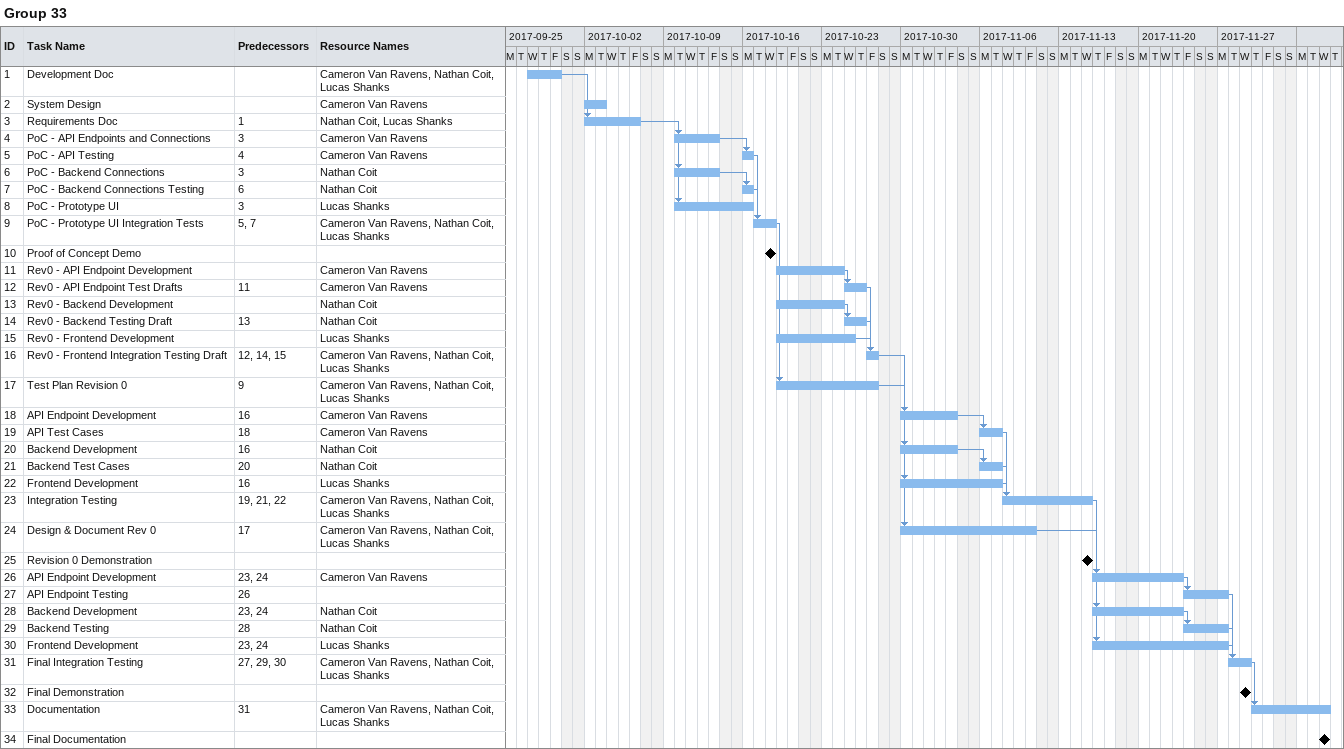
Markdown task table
Group 33

| ID | Task | Start | Finish | Predecessors | Resources |
|---|---|---|---|---|---|
| 1 | Development Doc | 2017-09-27 | 2017-09-29 |  | Cameron Van Ravens, Nathan Coit, Lucas Shanks |
| 2 | System Design | 2017-10-02 | 2017-10-03 |  | Cameron Van Ravens |
| 3 | Requirements Doc | 2017-10-02 | 2017-10-06 | 1 | Nathan Coit, Lucas Shanks |
| 4 | PoC - API Endpoints and Connections | 2017-10-10 | 2017-10-13 | 3 | Cameron Van Ravens |
| 5 | PoC - API Testing | 2017-10-16 | 2017-10-16 | 4 | Cameron Van Ravens |
| 6 | PoC - Backend Connections | 2017-10-10 | 2017-10-13 | 3 | Nathan Coit |
| 7 | PoC - Backend Connections Testing | 2017-10-16 | 2017-10-16 | 6 | Nathan Coit |
| 8 | PoC - Prototype UI | 2017-10-10 | 2017-10-16 | 3 | Lucas Shanks |
| 9 | PoC - Prototype UI Integration Tests | 2017-10-17 | 2017-10-18 | 5, 7 | Cameron Van Ravens, Nathan Coit, Lucas Shanks |
| 10 | Proof of Concept Demo (milestone) | 2017-10-18 | 2017-10-18 |  |  |
| 11 | Rev0 - API Endpoint Development | 2017-10-19 | 2017-10-24 |  | Cameron Van Ravens |
| 12 | Rev0 - API Endpoint Test Drafts | 2017-10-25 | 2017-10-26 | 11 | Cameron Van Ravens |
| 13 | Rev0 - Backend Development | 2017-10-19 | 2017-10-24 |  | Nathan Coit |
| 14 | Rev0 - Backend Testing Draft | 2017-10-25 | 2017-10-26 | 13 | Nathan Coit |
| 15 | Rev0 - Frontend Development | 2017-10-19 | 2017-10-25 |  | Lucas Shanks |
| 16 | Rev0 - Frontend Integration Testing Draft | 2017-10-27 | 2017-10-27 | 12, 14, 15 | Cameron Van Ravens, Nathan Coit, Lucas Shanks |
| 17 | Test Plan Revision 0 | 2017-10-19 | 2017-10-27 | 9 | Cameron Van Ravens, Nathan Coit, Lucas Shanks |
| 18 | API Endpoint Development | 2017-10-30 | 2017-11-03 | 16 | Cameron Van Ravens |
| 19 | API Test Cases | 2017-11-06 | 2017-11-07 | 18 | Cameron Van Ravens |
| 20 | Backend Development | 2017-10-30 | 2017-11-03 | 16 | Nathan Coit |
| 21 | Backend Test Cases | 2017-11-06 | 2017-11-07 | 20 | Nathan Coit |
| 22 | Frontend Development | 2017-10-30 | 2017-11-07 | 16 | Lucas Shanks |
| 23 | Integration Testing | 2017-11-08 | 2017-11-15 | 19, 21, 22 | Cameron Van Ravens, Nathan Coit, Lucas Shanks |
| 24 | Design & Document Rev 0 | 2017-10-30 | 2017-11-10 | 17 | Cameron Van Ravens, Nathan Coit, Lucas Shanks |
| 25 | Revision 0 Demonstration (milestone) | 2017-11-15 | 2017-11-15 |  |  |
| 26 | API Endpoint Development | 2017-11-16 | 2017-11-23 | 23, 24 | Cameron Van Ravens |
| 27 | API Endpoint Testing | 2017-11-24 | 2017-11-27 | 26 |  |
| 28 | Backend Development | 2017-11-16 | 2017-11-23 | 23, 24 | Nathan Coit |
| 29 | Backend Testing | 2017-11-24 | 2017-11-27 | 28 | Nathan Coit |
| 30 | Frontend Development | 2017-11-16 | 2017-11-27 | 23, 24 | Lucas Shanks |
| 31 | Final Integration Testing | 2017-11-28 | 2017-11-29 | 27, 29, 30 | Cameron Van Ravens, Nathan Coit, Lucas Shanks |
| 32 | Final Demonstration (milestone) | 2017-11-29 | 2017-11-29 |  |  |
| 33 | Documentation | 2017-11-30 | 2017-12-06 | 31 | Cameron Van Ravens, Nathan Coit, Lucas Shanks |
| 34 | Final Documentation (milestone) | 2017-12-06 | 2017-12-06 |  |  |
